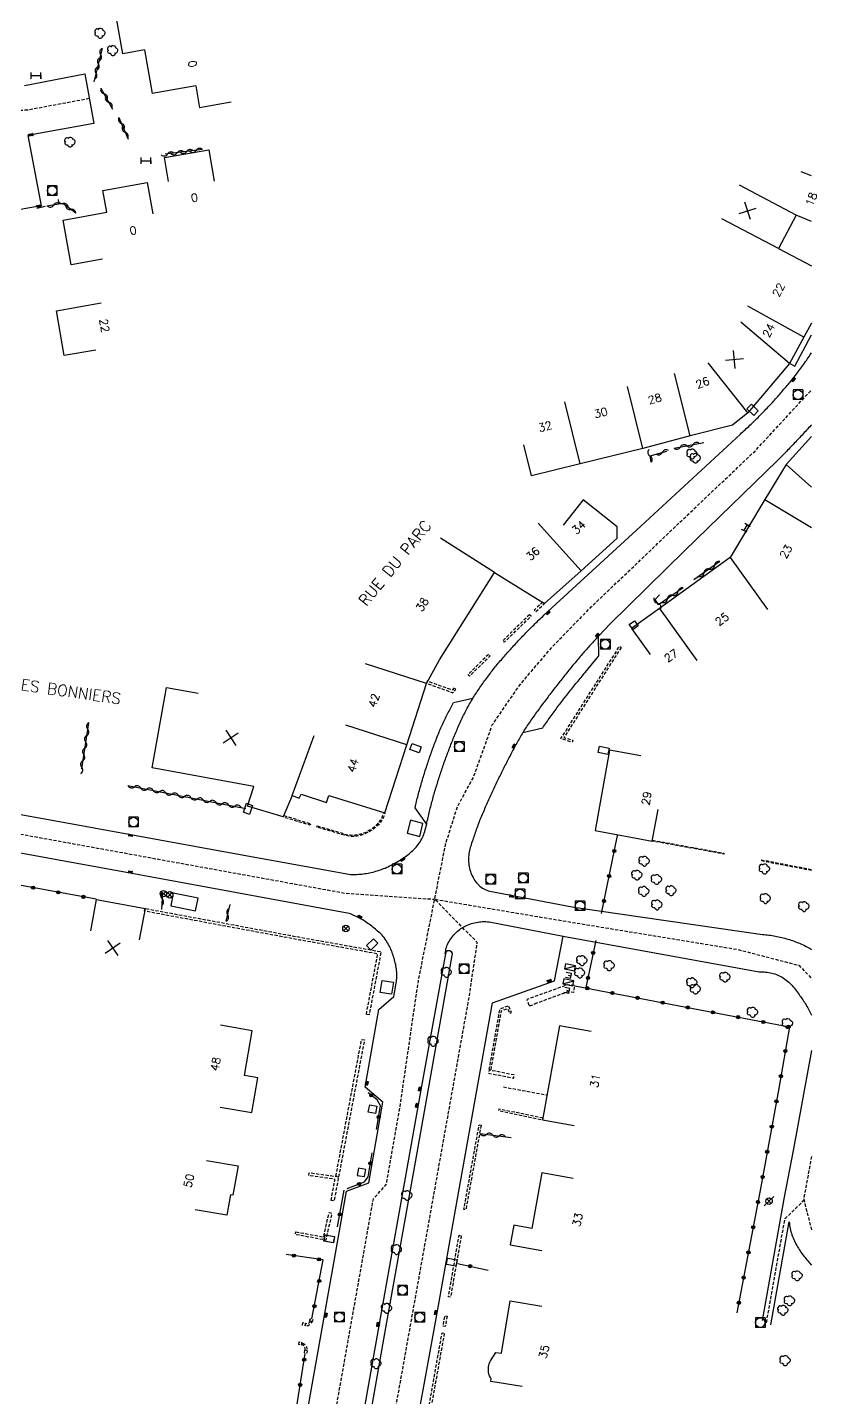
# Model space of a CAD drawing. Header units: millimetres. Extents: x 111000 to 112001, y 129999 to 131000.
# Drawn here: x 111877.5 to 112000.8, y 130193.6 to 130407.7 of the extents above; entities that cross this region are included whole.
import ezdxf
from ezdxf.enums import TextEntityAlignment as Align

# ---------------------------------------------------------------- set-up
doc = ezdxf.new("R2010")
doc.units = ezdxf.units.MM
doc.linetypes.add('DASHED', pattern=[0.75, 0.5, -0.25])
doc.layers.get('0').update_dxf_attribs({"linetype": 'CONTINUOUS'})
for name, color, linetype in [('W0001', 6, 'DASHED'), ('W0008', 7, 'CONTINUOUS'), ('W0017', 7, 'CONTINUOUS'), ('W0100', 7, 'CONTINUOUS'), ('W0105', 7, 'CONTINUOUS'), ('W0112', 1, 'DASHED'), ('W0300', 7, 'CONTINUOUS'), ('W0310', 3, 'CONTINUOUS'), ('W0322', 7, 'CONTINUOUS'), ('W0400', 7, 'CONTINUOUS'), ('W0420', 7, 'CONTINUOUS'), ('W0430', 7, 'CONTINUOUS'), ('W0454', 7, 'CONTINUOUS'), ('W0469', 7, 'CONTINUOUS'), ('W0989', 7, 'CONTINUOUS'), ('W0991', 7, 'CONTINUOUS'), ('W1102', 7, 'CONTINUOUS'), ('W1471', 7, 'CONTINUOUS'), ('W1474', 7, 'CONTINUOUS')]:
    doc.layers.add(name, color=color, linetype=linetype)
doc.styles.get("Standard").update_dxf_attribs({"font": 'romans.shx', "width": 0.85})

# ---------------------------------------------------------------- blocks, each defined once
blk = doc.blocks.new('T300')
for p, q in [((-0.8, 0.51), (-0.86, 0.34)), ((-0.86, 0.34), (-0.86, 0.17)), ((-0.86, 0.17), (-0.74, 0.06)), ((-0.69, 0.63), (-0.8, 0.51)), ((-0.8, -0.06), (-0.74, 0.06)), ((-0.74, 0.06), (-0.69, 0.11)), ((-0.57, 0.69), (-0.69, 0.63)), ((-0.46, 0.69), (-0.57, 0.69)), ((-0.29, 0.63), (-0.46, 0.69)), ((-0.29, 0.63), (-0.17, 0.74)), ((-0.23, 0.57), (-0.29, 0.63)), ((-0.17, 0.74), (-0.06, 0.8)), ((-0.06, 0.8), (0.06, 0.8)), ((0.06, 0.8), (0.23, 0.74)), ((0.23, 0.74), (0.34, 0.63)), ((0.34, 0.63), (0.4, 0.51)), ((0.46, 0.46), (0.34, 0.46)), ((0.4, 0.51), (0.4, 0.46)), ((0.57, 0.4), (0.46, 0.46)), ((0.57, 0.4), (0.69, 0.29)), ((0.69, 0.29), (0.74, 0.17)), ((0.74, 0.06), (0.69, -0.17)), ((0.74, 0.17), (0.74, 0.06)), ((-0.8, -0.17), (-0.8, -0.06)), ((-0.8, -0.23), (-0.8, -0.17)), ((-0.74, -0.34), (-0.8, -0.23)), ((-0.69, -0.4), (-0.74, -0.34)), ((-0.51, -0.46), (-0.69, -0.4)), ((-0.4, -0.46), (-0.51, -0.46)), ((-0.4, -0.46), (-0.34, -0.46)), ((-0.34, -0.46), (-0.34, -0.4)), ((-0.34, -0.51), (-0.34, -0.46)), ((-0.29, -0.63), (-0.34, -0.51)), ((-0.17, -0.74), (-0.29, -0.63)), ((-0.06, -0.8), (-0.17, -0.74)), ((0.06, -0.8), (-0.06, -0.8)), ((0.17, -0.74), (0.06, -0.8)), ((0.23, -0.69), (0.17, -0.74)), ((0.29, -0.46), (0.23, -0.46)), ((0.29, -0.63), (0.23, -0.69)), ((0.46, -0.4), (0.29, -0.46)), ((0.34, -0.51), (0.29, -0.63)), ((0.34, -0.51), (0.34, -0.46)), ((0.57, -0.34), (0.46, -0.4)), ((0.63, -0.29), (0.57, -0.34)), ((0.69, -0.17), (0.63, -0.29))]:
    blk.add_line(p, q)
blk = doc.blocks.new('T400')
for p, q in [((-0.15, 0.3), (0.15, 0.3)), ((-0.15, -0.25), (-0.15, 0.3)), ((-0.15, 0.15), (0.15, 0.15)), ((-0.15, 0), (0.15, 0)), ((0.15, 0.3), (0.15, -0.25)), ((-0.15, -0.15), (0.15, -0.15)), ((-0.15, -0.25), (-0.15, -0.3)), ((-0.15, -0.3), (0.15, -0.3)), ((0.15, -0.3), (0.15, -0.25))]:
    blk.add_line(p, q)
blk = doc.blocks.new('T1471')
at = {"color": 0, "linetype": 'Continuous', "flags": 128}
blk.add_lwpolyline([(-0.75, -0.5), (-0.75, 0.5), (0.75, 0.5), (0.75, -0.5), (-0.75, -0.5)], dxfattribs=at)
blk = doc.blocks.new('T420')
for p, q in [((0.75, 0.75), (-0.75, 0.75)), ((-0.75, 0.75), (-0.75, -0.75)), ((0.75, 0.75), (0.75, -0.75)), ((0.75, -0.75), (-0.75, -0.75))]:
    blk.add_line(p, q)
blk.add_ellipse((0, 0), major_axis=(-0.53, 0.53), ratio=1, start_param=3.926991, end_param=10.210176)
blk = doc.blocks.new('T430')
at = {"flags": 128}
for points in [[(0.8, 0.8), (-0.8, 0.8)], [(-0.8, 0.8), (-0.8, 0)], [(0.8, 0.8), (-0.8, 0)], [(-0.8, 0), (0.8, 0)], [(-0.4, 2.1), (0.4, 2.1)], [(-0.4, 2.1), (-0.4, 1.3)], [(-0.4, 1.7), (0, 1.7)], [(-0.4, 1.3), (0.4, 1.3)], [(0.8, 0), (0.8, 0.8)]]:
    blk.add_lwpolyline(points, dxfattribs=at)
blk = doc.blocks.new('t112o')
at = {"color": 0, "linetype": 'Continuous'}
for p, q in [((-0.5, 0.5), (0.5, 0.5)), ((-0.5, -0.5), (-0.5, 0.5)), ((0.5, 0.5), (0.5, -0.5)), ((0.5, -0.5), (-0.5, -0.5))]:
    blk.add_line(p, q, dxfattribs=at)
blk = doc.blocks.new('T454')
for p, q in [((-0.25, 0.25), (0.25, -0.25)), ((-0.25, -0.25), (0.25, 0.25)), ((0.75, 0.75), (0.375, 0.375)), ((-0.375, -0.375), (-0.75, -0.75))]:
    blk.add_line(p, q)
blk.add_ellipse((0, 0), major_axis=(0.354, 0.354), ratio=1, start_param=5.497787143782138, end_param=11.78097245096172)
blk = doc.blocks.new('t105o')
for p, q in [((-0.5, 0), (0.5, 0)), ((0.5, 0), (0.2, 0.1)), ((0.5, 0), (0.2, -0.1))]:
    blk.add_line(p, q)
blk = doc.blocks.new('t322o')
at = {"color": 0, "linetype": 'Continuous'}
for radius in [0.25, 0.15]:
    blk.add_circle((0, 0), radius, dxfattribs=at)
blk = doc.blocks.new('t310o')
at = {"color": 0, "linetype": 'Continuous'}
for centre, start, end in [((-0.5, 0.38), 216.8699, 323.1304), ((0.5, -0.37), 36.8699, 143.1303)]:
    blk.add_arc(centre, 0.625, start, end, dxfattribs=at)
blk = doc.blocks.new('t991o')
at = {"color": 0, "linetype": 'Continuous'}
for p, q in [((-1, 1), (1, -1)), ((-1, -1), (1, 1))]:
    blk.add_line(p, q, dxfattribs=at)
blk = doc.blocks.new('T1474')
at = {"color": 0, "linetype": 'Continuous', "flags": 128}
for points in [[(-0.75, -0.5), (-0.75, 0.5)], [(-0.75, 0), (0.75, 0)], [(0.75, 0), (0.75, -0.5), (0.75, 0.5)]]:
    blk.add_lwpolyline(points, dxfattribs=at)
blk = doc.blocks.new('T469')
at = {"color": 0, "linetype": 'Continuous', "flags": 128}
for points in [[(-0.35, 0.35), (0.35, -0.35)], [(-0.35, -0.35), (0.35, 0.35)]]:
    blk.add_lwpolyline(points, dxfattribs=at)
at = {"color": 0, "linetype": 'Continuous'}
blk.add_circle((0, 0), 0.5, dxfattribs=at)

msp = doc.modelspace()

# ---------------------------------------------------------------- linework, layer by layer
at = {"layer": 'W0001'}
msp.add_lwpolyline([(111887.16, 130396.53), (111877.54, 130394.73), (111853.23, 130393.55), (111840.46, 130392.68), (111831.67, 130393.99), (111822.64, 130397.25), (111814.94, 130401.46), (111806.78, 130407.26), (111798.48, 130413.33), (111788.25, 130418.67), (111777.4, 130422.13), (111770.81, 130423.58), (111756.98, 130424.44), (111730.84, 130428.14), (111722.08, 130429.66), (111712.87, 130432.48), (111704.98, 130436.14), (111688.96, 130446.5), (111683.02, 130449.25), (111660.52, 130447.44)], dxfattribs=at)
at = {"layer": 'W0001', "flags": 128}
for points in [[(111896.47, 130000), (111893.12, 130006.96), (111899.68, 130045.62), (111909.01, 130097.73), (111911.5, 130102.64), (111913.52, 130114.11), (111913.43, 130122.73), (111923.04, 130176.81), (111928.94, 130209.99), (111929.27, 130211.84), (111931.54, 130224.61), (111933.56, 130226.87), (111935.71, 130239.01), (111938.57, 130258.66), (111942.87, 130280.19), (111944.68, 130285.9), (111947.2, 130290.53), (111950.13, 130298.67), (111954.36, 130304.84), (111959.48, 130310.87), (111965.58, 130317.11), (111973.41, 130324.57), (111981.59, 130332.39), (111991.18, 130341.47), (112000, 130351.02)], [(111856.46, 130285.25), (111927.29, 130272.37), (111941.12, 130271.44)], [(111909.29, 130041.36), (111913.43, 130064.95), (111913.68, 130072.13), (111922.63, 130122.65), (111938.68, 130212.31), (111946.5, 130256.08), (111947.78, 130264.68), (111941.12, 130271.44), (111962.21, 130267.9), (111988.42, 130263.61), (111998.03, 130261.12), (112000, 130259.08)], [(112000, 130231.26), (111998.78, 130224.61), (112000, 130219.76)], [(111992.97, 130205.28), (111995.87, 130221.55), (111998.83, 130224.41)]]:
    msp.add_lwpolyline(points, dxfattribs=at)
at = {"layer": 'W0008'}
msp.add_lwpolyline([(111877.03, 130398.59), (111886.44, 130400.4), (111887.88, 130392.66), (111878.05, 130390.88), (111877.53, 130390.79), (111879.65, 130379.8), (111879.3, 130379.72), (111872.85, 130378.6)], dxfattribs=at)
at = {"layer": 'W0008', "flags": 128}
for points in [[(111859.07, 130287.79), (111883.06, 130283.47), (111908.45, 130278.84), (111927.71, 130275.34), (111927.97, 130275.33), (111928.22, 130275.32), (111928.47, 130275.32), (111928.72, 130275.32), (111928.97, 130275.32), (111929.22, 130275.34), (111929.47, 130275.35), (111929.72, 130275.38), (111929.97, 130275.4), (111930.22, 130275.44), (111930.46, 130275.47), (111930.71, 130275.52), (111930.96, 130275.56), (111931.2, 130275.62), (111931.45, 130275.68), (111931.69, 130275.74), (111931.94, 130275.81), (111932.19, 130275.88), (111932.43, 130275.96), (111932.67, 130276.05), (111932.91, 130276.13), (111933.15, 130276.23), (111933.39, 130276.32), (111933.62, 130276.43), (111933.85, 130276.53), (111934.08, 130276.64), (111934.31, 130276.76), (111934.53, 130276.88), (111934.76, 130277), (111934.98, 130277.12), (111935.2, 130277.25), (111935.42, 130277.39), (111935.64, 130277.52), (111935.86, 130277.66), (111936.07, 130277.8), (111936.29, 130277.94), (111936.5, 130278.09), (111936.7, 130278.24), (111936.91, 130278.39), (111937.11, 130278.55), (111937.31, 130278.71), (111937.5, 130278.88), (111937.69, 130279.05), (111937.87, 130279.23), (111938.05, 130279.41), (111938.22, 130279.6), (111938.39, 130279.8), (111938.55, 130280), (111938.71, 130280.21), (111938.85, 130280.42), (111938.98, 130280.64), (111939.1, 130280.86), (111939.22, 130281.08), (111939.32, 130281.31), (111939.41, 130281.55), (111939.5, 130281.79), (111939.57, 130282.03), (111939.64, 130282.28), (111939.87, 130283.21), (111939.92, 130283.46), (111939.97, 130283.7), (111940.03, 130283.95), (111940.08, 130284.2), (111940.14, 130284.44), (111940.2, 130284.69), (111940.26, 130284.94), (111940.32, 130285.18), (111940.38, 130285.43), (111940.44, 130285.67), (111940.5, 130285.92), (111940.57, 130286.16), (111940.63, 130286.41), (111940.69, 130286.65), (111940.76, 130286.89), (111940.83, 130287.14), (111940.89, 130287.38), (111940.96, 130287.63), (111941.03, 130287.87), (111941.1, 130288.11), (111941.17, 130288.35), (111941.25, 130288.6), (111941.32, 130288.84), (111941.39, 130289.08), (111941.46, 130289.31), (111941.54, 130289.55), (111941.61, 130289.79), (111941.69, 130290.02), (111941.76, 130290.26), (111941.84, 130290.49), (111941.92, 130290.73), (111941.99, 130290.96), (111942.07, 130291.2), (111942.15, 130291.43), (111942.23, 130291.67), (111942.31, 130291.9), (111942.39, 130292.14), (111942.47, 130292.37), (111942.55, 130292.61), (111942.63, 130292.84), (111942.71, 130293.07), (111942.8, 130293.31), (111942.88, 130293.54), (111942.97, 130293.77), (111943.05, 130294), (111943.14, 130294.24), (111943.22, 130294.47), (111943.31, 130294.7), (111943.4, 130294.93), (111943.49, 130295.16), (111943.58, 130295.39), (111943.67, 130295.63), (111943.76, 130295.86), (111943.85, 130296.09), (111943.94, 130296.32), (111944.03, 130296.55), (111944.12, 130296.78), (111944.22, 130297.01), (111944.31, 130297.24), (111944.41, 130297.47), (111944.51, 130297.7), (111944.61, 130297.93), (111944.71, 130298.16), (111944.81, 130298.39), (111944.91, 130298.62), (111945.01, 130298.84), (111945.11, 130299.07), (111945.22, 130299.3), (111945.32, 130299.52), (111945.43, 130299.75), (111945.54, 130299.97), (111945.65, 130300.2), (111945.76, 130300.42), (111945.87, 130300.65), (111945.98, 130300.87), (111946.09, 130301.09), (111946.21, 130301.32), (111946.33, 130301.54), (111946.45, 130301.76), (111946.57, 130301.98), (111946.7, 130302.19), (111946.83, 130302.41), (111946.96, 130302.62), (111947.09, 130302.84), (111947.23, 130303.05), (111947.36, 130303.26), (111947.5, 130303.47), (111947.64, 130303.68), (111947.78, 130303.89), (111947.92, 130304.1), (111948.06, 130304.31), (111948.2, 130304.51), (111948.34, 130304.72), (111948.48, 130304.93), (111948.63, 130305.13), (111948.77, 130305.34), (111948.92, 130305.54), (111949.07, 130305.74), (111949.22, 130305.95), (111949.37, 130306.15), (111949.52, 130306.35), (111949.67, 130306.55), (111949.82, 130306.75), (111949.97, 130306.95), (111950.13, 130307.15), (111950.28, 130307.34), (111950.44, 130307.54), (111950.59, 130307.73), (111950.75, 130307.93), (111950.91, 130308.12), (111951.06, 130308.31), (111951.22, 130308.5), (111951.38, 130308.68), (111951.54, 130308.87), (111951.7, 130309.06), (111951.86, 130309.25), (111952.02, 130309.43), (111952.19, 130309.62), (111952.35, 130309.8), (111952.51, 130309.99), (111952.68, 130310.17), (111952.84, 130310.35), (111953.01, 130310.53), (111953.18, 130310.72), (111953.34, 130310.9), (111953.51, 130311.08), (111953.68, 130311.26), (111953.85, 130311.44), (111954.01, 130311.62), (111954.18, 130311.8), (111954.35, 130311.98), (111954.52, 130312.16), (111954.69, 130312.34), (111954.86, 130312.52), (111955.03, 130312.7), (111955.2, 130312.88), (111955.37, 130313.05), (111955.54, 130313.23), (111955.72, 130313.41), (111955.89, 130313.58), (111956.06, 130313.76), (111956.24, 130313.93), (111956.41, 130314.11), (111956.59, 130314.28), (111956.76, 130314.45), (111956.94, 130314.63), (111957.12, 130314.8), (111957.29, 130314.97), (111957.47, 130315.14), (111957.65, 130315.31), (111957.83, 130315.48), (111958.01, 130315.64), (111958.19, 130315.81), (111972.65, 130329.13), (111988.89, 130344.12), (111989.08, 130344.29), (111989.26, 130344.46), (111989.45, 130344.63), (111989.64, 130344.8), (111989.82, 130344.97), (111990.01, 130345.14), (111990.19, 130345.32), (111990.38, 130345.49), (111990.56, 130345.66), (111990.74, 130345.84), (111990.92, 130346.01), (111991.11, 130346.19), (111991.29, 130346.37), (111991.47, 130346.55), (111991.65, 130346.72), (111991.83, 130346.9), (111992, 130347.08), (111992.18, 130347.26), (111992.36, 130347.44), (111992.54, 130347.62), (111992.71, 130347.81), (111992.89, 130347.99), (111993.06, 130348.17), (111993.23, 130348.35), (111993.4, 130348.53), (111993.57, 130348.71), (111993.73, 130348.89), (111993.9, 130349.07), (111994.07, 130349.25), (111994.23, 130349.44), (111994.4, 130349.62), (111994.56, 130349.8), (111994.73, 130349.99), (111994.89, 130350.17), (111995.05, 130350.36), (111995.22, 130350.55), (111995.38, 130350.73), (111995.54, 130350.92), (111995.7, 130351.11), (111995.86, 130351.3), (111996.02, 130351.49), (111996.18, 130351.68), (111996.34, 130351.87), (111996.49, 130352.06), (111996.65, 130352.25), (111996.81, 130352.44), (111996.97, 130352.64), (111997.12, 130352.83), (111997.28, 130353.03), (111997.43, 130353.22), (111997.59, 130353.42), (111997.74, 130353.61), (111997.89, 130353.81), (111998.04, 130354.01), (111998.19, 130354.21), (111998.34, 130354.41), (111998.49, 130354.61), (111998.64, 130354.81), (111998.78, 130355.02), (111998.93, 130355.22), (111999.07, 130355.43), (111999.21, 130355.63), (111999.35, 130355.84), (111999.48, 130356.04), (111999.62, 130356.25), (111999.76, 130356.45), (111999.89, 130356.66), (112000, 130356.83)], [(112000, 130345.55), (111999.9, 130345.45), (111999.73, 130345.26), (111999.56, 130345.08), (111999.39, 130344.89), (111999.22, 130344.71), (111999.05, 130344.52), (111998.88, 130344.34), (111998.7, 130344.15), (111998.53, 130343.97), (111998.36, 130343.78), (111998.19, 130343.6), (111998.01, 130343.42), (111997.84, 130343.23), (111997.67, 130343.05), (111997.49, 130342.87), (111997.32, 130342.68), (111997.14, 130342.5), (111996.97, 130342.32), (111996.79, 130342.14), (111996.62, 130341.96), (111996.44, 130341.77), (111996.27, 130341.59), (111996.09, 130341.41), (111995.92, 130341.23), (111995.74, 130341.05), (111995.57, 130340.87), (111995.39, 130340.69), (111995.21, 130340.51), (111995.04, 130340.33), (111994.86, 130340.15), (111994.68, 130339.97), (111980.23, 130325.91), (111968.51, 130314.41), (111966.84, 130312.66), (111966.67, 130312.48), (111966.5, 130312.3), (111966.33, 130312.12), (111966.16, 130311.94), (111965.99, 130311.75), (111965.83, 130311.57), (111965.66, 130311.39), (111965.49, 130311.21), (111965.33, 130311.02), (111965.16, 130310.84), (111965, 130310.65), (111964.83, 130310.47), (111964.67, 130310.28), (111964.5, 130310.1), (111964.34, 130309.91), (111964.18, 130309.72), (111964.02, 130309.53), (111963.86, 130309.35), (111963.7, 130309.16), (111963.54, 130308.97), (111963.37, 130308.78), (111963.21, 130308.58), (111963.05, 130308.39), (111962.89, 130308.19), (111962.73, 130308), (111962.57, 130307.81), (111962.41, 130307.61), (111962.25, 130307.41), (111962.09, 130307.22), (111961.93, 130307.02), (111961.77, 130306.83), (111961.61, 130306.63), (111961.46, 130306.43), (111961.3, 130306.23), (111961.14, 130306.04), (111960.99, 130305.84), (111960.83, 130305.64), (111960.67, 130305.44), (111960.52, 130305.24), (111960.36, 130305.05), (111960.21, 130304.85), (111960.05, 130304.65), (111959.9, 130304.45), (111959.74, 130304.25), (111959.59, 130304.05), (111959.44, 130303.85), (111959.28, 130303.65), (111959.13, 130303.45), (111958.98, 130303.25), (111958.83, 130303.05), (111958.68, 130302.85), (111958.53, 130302.65), (111958.37, 130302.45), (111958.22, 130302.25), (111958.08, 130302.06), (111957.93, 130301.85), (111957.78, 130301.65), (111957.63, 130301.45), (111957.48, 130301.25), (111957.33, 130301.05), (111957.19, 130300.85), (111957.04, 130300.65), (111956.89, 130300.44), (111956.75, 130300.24), (111956.61, 130300.04), (111956.46, 130299.83), (111956.32, 130299.63), (111956.17, 130299.43), (111956.03, 130299.22), (111955.89, 130299.01), (111955.74, 130298.79), (111955.6, 130298.58), (111955.46, 130298.37), (111955.32, 130298.16), (111955.18, 130297.94), (111955.05, 130297.72), (111954.91, 130297.51), (111954.79, 130297.3), (111954.66, 130297.09), (111954.54, 130296.88), (111954.42, 130296.67), (111954.3, 130296.46), (111954.18, 130296.24), (111954.06, 130296.03), (111953.94, 130295.82), (111953.82, 130295.6), (111953.7, 130295.39), (111953.59, 130295.18), (111953.47, 130294.96), (111953.36, 130294.75), (111953.24, 130294.53), (111953.13, 130294.31), (111953.01, 130294.09), (111952.9, 130293.87), (111952.78, 130293.65), (111952.67, 130293.43), (111952.56, 130293.21), (111952.44, 130292.99), (111952.33, 130292.77), (111952.22, 130292.55), (111952.1, 130292.33), (111951.99, 130292.11), (111951.88, 130291.89), (111951.77, 130291.66), (111951.66, 130291.44), (111951.55, 130291.22), (111951.44, 130291), (111951.33, 130290.77), (111951.22, 130290.55), (111951.11, 130290.33), (111951, 130290.1), (111950.89, 130289.88), (111950.79, 130289.66), (111950.68, 130289.43), (111950.57, 130289.21), (111950.47, 130288.98), (111950.36, 130288.76), (111950.26, 130288.53), (111950.15, 130288.31), (111950.05, 130288.08), (111949.95, 130287.86), (111949.85, 130287.63), (111949.74, 130287.4), (111949.64, 130287.17), (111949.54, 130286.95), (111949.44, 130286.72), (111949.33, 130286.49), (111949.23, 130286.26), (111949.13, 130286.04), (111949.03, 130285.81), (111948.93, 130285.58), (111948.83, 130285.35), (111948.73, 130285.12), (111948.63, 130284.89), (111948.53, 130284.66), (111948.44, 130284.43), (111948.34, 130284.2), (111948.25, 130283.97), (111948.15, 130283.74), (111948.06, 130283.51), (111947.97, 130283.27), (111947.88, 130283.04), (111947.79, 130282.81), (111947.71, 130282.57), (111947.62, 130282.34), (111947.54, 130282.1), (111947.46, 130281.86), (111947.39, 130281.63), (111947.31, 130281.39), (111947.23, 130281.16), (111947.15, 130280.92), (111947.06, 130280.69), (111946.98, 130280.46), (111946.9, 130280.22), (111946.82, 130279.99), (111946.75, 130279.75), (111946.68, 130279.51), (111946.62, 130279.28), (111946.56, 130279.04), (111946.51, 130278.79), (111946.47, 130278.55), (111946.44, 130278.3), (111946.41, 130278.06), (111946.41, 130277.8), (111946.41, 130277.55), (111946.43, 130277.29), (111946.45, 130277.03), (111946.48, 130276.78), (111946.53, 130276.52), (111946.58, 130276.28), (111946.64, 130276.03), (111946.71, 130275.79), (111946.79, 130275.55), (111946.89, 130275.31), (111946.99, 130275.08), (111947.11, 130274.86), (111947.23, 130274.63), (111947.37, 130274.41), (111947.52, 130274.2), (111947.68, 130274), (111947.84, 130273.81), (111948.02, 130273.64), (111948.2, 130273.48), (111948.4, 130273.33), (111948.6, 130273.19), (111948.81, 130273.07), (111949.03, 130272.96), (111949.26, 130272.86), (111949.5, 130272.78), (111962.87, 130270.18), (111992.34, 130265.94), (111992.59, 130265.92), (111992.85, 130265.9), (111993.1, 130265.87), (111993.36, 130265.84), (111993.61, 130265.81), (111993.86, 130265.77), (111994.11, 130265.73), (111994.36, 130265.68), (111994.61, 130265.64), (111994.85, 130265.59), (111995.1, 130265.53), (111995.35, 130265.47), (111995.59, 130265.41), (111995.84, 130265.35), (111996.08, 130265.28), (111996.32, 130265.21), (111996.56, 130265.13), (111996.8, 130265.05), (111997.04, 130264.97), (111997.28, 130264.89), (111997.52, 130264.8), (111997.75, 130264.7), (111997.99, 130264.61), (111998.22, 130264.51), (111998.46, 130264.41), (111998.69, 130264.3), (111998.92, 130264.19), (111999.15, 130264.08), (111999.37, 130263.96), (111999.59, 130263.84), (111999.8, 130263.72), (112000, 130263.6)], [(111954.92, 130297.5), (111958, 130298.22), (111958.14, 130298.43), (111958.29, 130298.64), (111958.43, 130298.84), (111958.58, 130299.05), (111958.73, 130299.26), (111958.88, 130299.47), (111959.03, 130299.68), (111959.18, 130299.89), (111959.33, 130300.09), (111959.48, 130300.3), (111959.63, 130300.51), (111959.78, 130300.71), (111959.93, 130300.92), (111960.08, 130301.12), (111960.23, 130301.33), (111960.39, 130301.53), (111960.54, 130301.74), (111960.7, 130301.94), (111960.85, 130302.14), (111961.01, 130302.35), (111961.16, 130302.55), (111961.31, 130302.75), (111961.47, 130302.95), (111961.62, 130303.15), (111961.78, 130303.35), (111961.94, 130303.55), (111962.09, 130303.75), (111962.25, 130303.95), (111962.41, 130304.15), (111962.56, 130304.34), (111962.72, 130304.54), (111962.88, 130304.74), (111963.04, 130304.94), (111963.2, 130305.13), (111963.36, 130305.33), (111963.52, 130305.53), (111963.68, 130305.72), (111963.84, 130305.92), (111964, 130306.11), (111964.16, 130306.31), (111964.33, 130306.5), (111964.49, 130306.7), (111964.65, 130306.89), (111966.78, 130309.46), (111966.71, 130312.53)], [(111939.86, 130283.2), (111938.05, 130285.73), (111938.11, 130285.97), (111938.16, 130286.22), (111938.22, 130286.46), (111938.29, 130286.71), (111938.35, 130286.96), (111938.41, 130287.2), (111938.47, 130287.45), (111938.54, 130287.69), (111938.6, 130287.94), (111938.67, 130288.18), (111938.73, 130288.42), (111938.8, 130288.67), (111938.87, 130288.91), (111938.94, 130289.16), (111939, 130289.4), (111939.08, 130289.64), (111939.15, 130289.89), (111939.22, 130290.13), (111939.29, 130290.37), (111939.36, 130290.61), (111939.44, 130290.85), (111939.51, 130291.1), (111939.59, 130291.34), (111939.66, 130291.58), (111939.74, 130291.82), (111939.82, 130292.06), (111939.9, 130292.3), (111939.98, 130292.54), (111940.06, 130292.78), (111940.14, 130293.02), (111940.22, 130293.26), (111940.3, 130293.5), (111940.38, 130293.74), (111940.46, 130293.98), (111940.55, 130294.21), (111940.63, 130294.45), (111940.72, 130294.69), (111940.8, 130294.93), (111940.89, 130295.16), (111940.98, 130295.4), (111941.06, 130295.64), (111941.15, 130295.87), (111941.24, 130296.11), (111941.33, 130296.35), (111941.43, 130296.58), (111941.52, 130296.81), (111941.61, 130297.05), (111941.71, 130297.28), (111941.8, 130297.52), (111941.9, 130297.75), (111942, 130297.98), (111942.1, 130298.21), (111942.19, 130298.43), (111942.29, 130298.65), (111942.39, 130298.87), (111942.5, 130299.09), (111942.6, 130299.31), (111942.7, 130299.53), (111942.81, 130299.75), (111942.92, 130299.97), (111943.03, 130300.19), (111943.14, 130300.4), (111943.25, 130300.62), (111943.37, 130300.83), (111943.49, 130301.05), (111944.07, 130302.17), (111947.08, 130302.84)], [(111920.99, 130190), (111926.21, 130219.31), (111927.35, 130225.81), (111930.84, 130227.16), (111933.04, 130239.76), (111930.25, 130242.07), (111932.37, 130254.22), (111934.76, 130256.26), (111935.11, 130258.31), (111935.14, 130258.55), (111935.17, 130258.8), (111935.19, 130259.05), (111935.2, 130259.3), (111935.2, 130259.54), (111935.2, 130259.79), (111935.19, 130260.04), (111935.17, 130260.29), (111935.14, 130260.54), (111935.11, 130260.78), (111935.07, 130261.02), (111935.03, 130261.27), (111934.97, 130261.51), (111934.92, 130261.74), (111934.85, 130261.98), (111934.78, 130262.22), (111934.71, 130262.45), (111934.63, 130262.69), (111934.55, 130262.92), (111934.46, 130263.15), (111934.36, 130263.39), (111934.26, 130263.63), (111934.15, 130263.87), (111934.04, 130264.1), (111933.92, 130264.33), (111933.8, 130264.56), (111933.67, 130264.79), (111933.53, 130265.01), (111933.38, 130265.22), (111933.23, 130265.44), (111933.08, 130265.63), (111932.92, 130265.81), (111932.75, 130265.98), (111932.58, 130266.15), (111932.4, 130266.31), (111932.21, 130266.47), (111932.03, 130266.62), (111931.85, 130266.78), (111931.66, 130266.93), (111931.47, 130267.08), (111931.28, 130267.23), (111931.08, 130267.38), (111930.89, 130267.53), (111930.69, 130267.67), (111930.49, 130267.8), (111930.28, 130267.94), (111930.08, 130268.07), (111929.87, 130268.2), (111929.66, 130268.32), (111929.46, 130268.43), (111929.25, 130268.55), (111929.04, 130268.66), (111928.83, 130268.76), (111928.61, 130268.87), (111928.4, 130268.97), (111928.18, 130269.06), (111927.96, 130269.15), (111927.74, 130269.24), (111892.98, 130275.62), (111855.48, 130282.45)], [(111942.76, 130262.93), (111942.79, 130263.19), (111942.84, 130263.44), (111942.89, 130263.68), (111942.96, 130263.92), (111943.04, 130264.16), (111943.14, 130264.39), (111943.24, 130264.62), (111943.36, 130264.84), (111943.49, 130265.06), (111943.63, 130265.27), (111943.79, 130265.48), (111943.94, 130265.68), (111944.11, 130265.87), (111944.28, 130266.05), (111944.46, 130266.23), (111944.64, 130266.4), (111944.83, 130266.56), (111945.03, 130266.71), (111945.23, 130266.85), (111945.44, 130266.99), (111945.66, 130267.12), (111945.89, 130267.24), (111946.12, 130267.35), (111946.36, 130267.45), (111946.6, 130267.55), (111946.85, 130267.63), (111947.09, 130267.71), (111947.34, 130267.77), (111947.59, 130267.82), (111947.84, 130267.87), (111948.1, 130267.9), (111948.35, 130267.93), (111948.61, 130267.94), (111948.86, 130267.94), (111949.12, 130267.94), (111949.38, 130267.92), (111949.64, 130267.89), (111961.21, 130265.67), (111991.83, 130260.08), (111992.09, 130260.09), (111992.34, 130260.09), (111992.59, 130260.09), (111992.84, 130260.07), (111993.08, 130260.05), (111993.32, 130260.01), (111993.57, 130259.97), (111993.8, 130259.91), (111994.04, 130259.85), (111994.27, 130259.77), (111994.51, 130259.69), (111994.74, 130259.59), (111994.96, 130259.49), (111995.19, 130259.37), (111995.41, 130259.25), (111995.63, 130259.11), (111995.85, 130258.97), (111996.05, 130258.82), (111996.25, 130258.66), (111996.44, 130258.49), (111996.62, 130258.32), (111996.8, 130258.15), (111996.97, 130257.96), (111997.14, 130257.78), (111997.3, 130257.59), (111997.46, 130257.39), (111997.61, 130257.19), (111997.76, 130256.99), (111997.91, 130256.79), (111998.06, 130256.58), (111998.2, 130256.37), (111998.35, 130256.17), (111998.49, 130255.96), (111998.63, 130255.75), (111998.77, 130255.54), (111998.91, 130255.34), (111999.04, 130255.13), (111999.17, 130254.92), (111999.29, 130254.71), (111999.41, 130254.5), (111999.53, 130254.28), (111999.65, 130254.07), (111999.76, 130253.85), (111999.87, 130253.63), (111999.97, 130253.41), (112000, 130253.35)], [(111932.09, 130155), (111941.56, 130207.1), (111944.65, 130224.36), (111950.17, 130255.27), (111959.83, 130258.71), (111961.21, 130265.68)], [(112000, 130247.8), (111997.18, 130232.47), (111995.67, 130224.63)], [(111995.68, 130224.64), (111992.28, 130205.62)], [(111993.66, 130204.93), (111996.53, 130221.03)], [(111996.54, 130221.03), (111996.56, 130220.77), (111996.59, 130220.51), (111996.63, 130220.25), (111996.68, 130220), (111996.74, 130219.75), (111996.8, 130219.5), (111996.87, 130219.25), (111996.95, 130219.01), (111997.03, 130218.77), (111997.12, 130218.53), (111997.22, 130218.29), (111997.33, 130218.05), (111997.44, 130217.82), (111997.56, 130217.59), (111997.69, 130217.36), (111997.82, 130217.15), (111997.95, 130216.93), (111998.09, 130216.72), (111998.22, 130216.51), (111998.36, 130216.3), (111998.5, 130216.1), (111998.65, 130215.9), (111998.79, 130215.7), (111998.94, 130215.5), (111999.1, 130215.31), (111999.25, 130215.12), (111999.41, 130214.93), (111999.58, 130214.75), (111999.74, 130214.57), (111999.92, 130214.39), (112000, 130214.31)]]:
    msp.add_lwpolyline(points, dxfattribs=at)
msp.add_lwpolyline([(111920.18, 130135.33), (111920.32, 130135.15), (111920.58, 130135.06), (111920.9, 130135.08), (111921.13, 130135.24), (111921.27, 130135.53), (111924.14, 130151.7), (111927.53, 130170.81), (111933.63, 130205.37), (111938.37, 130231.8), (111943.85, 130262.64), (111943.9, 130262.97), (111943.77, 130263.21), (111943.47, 130263.36), (111943.14, 130263.38), (111942.92, 130263.24), (111942.79, 130262.93), (111939.08, 130242.22), (111932.62, 130206.01), (111920.14, 130135.59)], close=True, dxfattribs=at)
at = {"layer": 'W0017', "flags": 128}
msp.add_lwpolyline([(111996.61, 130355.12), (111997.38, 130354.73), (112000, 130359.61)], dxfattribs=at)
for points in [[(111936.83, 130281.76), (111938.82, 130281.24), (111939.26, 130283.26), (111937.35, 130283.79)], [(111904.16, 130271.63), (111900.24, 130272.4), (111899.89, 130270.42), (111903.75, 130269.65)], [(111932.59, 130256.89), (111932.93, 130258.77), (111934.71, 130258.51), (111934.39, 130256.59)], [(111932.08, 130239.12), (111931.9, 130237.99), (111930.73, 130238.16), (111930.97, 130239.3)], [(111929.24, 130229.41), (111929.02, 130228.28), (111930.15, 130228.1), (111930.35, 130229.23)]]:
    msp.add_lwpolyline(points, close=True, dxfattribs=at)
at = {"layer": 'W0100'}
for p, q in [((111892.41, 130403.53), (111891.16, 130410.56)), ((111895.79, 130404.13), (111892.41, 130403.53)), ((111895.79, 130404.13), (111896.99, 130397.32)), ((111903.78, 130398.52), (111896.99, 130397.32)), ((111903.78, 130398.52), (111904.39, 130395.1)), ((111909.31, 130395.97), (111904.39, 130395.1))]:
    msp.add_line(p, q, dxfattribs=at)
for points in [[(111899.53, 130383.58), (111898.88, 130387.31), (111905.82, 130388.54), (111906.69, 130383.62)], [(111889.23, 130371.42), (111884.3, 130370.57), (111883.09, 130377.54), (111889.88, 130378.77), (111889.29, 130382.18), (111896.2, 130383.43), (111897.09, 130378.51)], [(111888.15, 130357.22), (111883.23, 130356.38), (111882.02, 130363.38), (111888.99, 130364.62)]]:
    msp.add_lwpolyline(points, dxfattribs=at)
at = {"layer": 'W0100', "flags": 128}
for points in [[(112000, 130377.34), (111997.61, 130378.34), (111994.84, 130373.09), (112000, 130370.41)], [(112000, 130361.45), (111998.8, 130359.27), (111996.58, 130355.15), (111990.05, 130347.41), (111987.67, 130345.53), (111981.04, 130343.86), (111973.65, 130341.86), (111963.84, 130339.46), (111956.27, 130337.57), (111955.07, 130342.42)], [(112000, 130343.72), (111996.06, 130339.34), (111992.72, 130333.88), (111987.29, 130324.83), (111976.23, 130316.87), (111971.87, 130313.76), (111974.77, 130309.69)], [(111918.83, 130287.64), (111919.95, 130287.23), (111920.25, 130287.86), (111924.22, 130286.56), (111924.58, 130287.66), (111933.33, 130284.93), (111936.75, 130295.57), (111939.84, 130305.17), (111941.86, 130308.87), (111950.46, 130322.48), (111958.26, 130317.64), (111963.99, 130322.77), (111969.64, 130327.86), (111969.65, 130329.62), (111964.31, 130333.83), (111961.21, 130329.9)], [(111989.45, 130329.05), (111989.99, 130329.95)], [(111918.83, 130287.64), (111917.46, 130284.32), (111911.85, 130285.99), (111912.86, 130289.04), (111896.99, 130291.95), (111899.22, 130304.5), (111904.14, 130303.62)], [(111973.36, 130293.86), (111968.43, 130294.73), (111966.2, 130282.17), (111975.13, 130280.53), (111976.03, 130285.45)], [(111887.37, 130266.51), (111888.28, 130271.42), (111895.86, 130270.01), (111894.95, 130265.1)], [(111907.62, 130238.98), (111912.55, 130238.12), (111913.49, 130243.54), (111911.38, 130243.91), (111912.6, 130250.9), (111907.67, 130251.76)], [(111965.55, 130250.78), (111960.63, 130251.67), (111957.98, 130236.99), (111962.9, 130236.1)], [(111905.48, 130230.64), (111910.41, 130229.77), (111909.6, 130225.19), (111909.21, 130225.26), (111908.65, 130222.07), (111903.72, 130222.93)], [(111962.78, 130227.81), (111957.86, 130228.7), (111956.28, 130220.01), (111953.47, 130220.51), (111952.93, 130217.44), (111957.85, 130216.56)], [(111954.81, 130195.29), (111949.88, 130196.09), (111949.94, 130196.49), (111949.82, 130196.72), (111949.71, 130196.97), (111949.61, 130197.25), (111949.55, 130197.55), (111949.51, 130197.84), (111949.52, 130198.14), (111949.54, 130198.39), (111949.58, 130198.63), (111949.65, 130198.88), (111949.73, 130199.11), (111949.83, 130199.33), (111950.7, 130200.65), (111951.58, 130200.5), (111952.92, 130208.68), (111957.86, 130207.87)]]:
    msp.add_lwpolyline(points, dxfattribs=at)
at = {"layer": 'W0112', "flags": 128}
for points in [[(111958.03, 130317.91), (111956.68, 130316.63), (111956.93, 130316.37), (111958.27, 130317.65)], [(111955.94, 130315.9), (111951.75, 130311.82), (111951.98, 130311.58), (111956.18, 130315.65)], [(111949.53, 130309.7), (111946.31, 130306.54), (111946.55, 130306.29), (111949.78, 130309.46)], [(111970.26, 130310.78), (111961.32, 130296.7), (111962.72, 130296.27), (111962.63, 130295.97), (111960.84, 130296.53), (111970.01, 130310.95)], [(111944.19, 130304.46), (111943.88, 130304.1), (111939.95, 130305.52), (111939.84, 130305.2), (111943.98, 130303.7), (111944.45, 130304.24)], [(111917.55, 130284.52), (111921.76, 130283.24), (111921.68, 130283), (111917.48, 130284.27)], [(111922.75, 130282.92), (111927.04, 130281.64), (111927.28, 130281.58), (111927.52, 130281.53), (111927.75, 130281.5), (111927.99, 130281.48), (111928.22, 130281.47), (111928.46, 130281.47), (111928.69, 130281.49), (111928.93, 130281.52), (111929.17, 130281.56), (111929.4, 130281.61), (111929.64, 130281.67), (111929.88, 130281.75), (111930.12, 130281.84), (111930.35, 130281.94), (111930.57, 130282.04), (111930.79, 130282.16), (111931.01, 130282.28), (111931.21, 130282.42), (111931.42, 130282.56), (111931.61, 130282.71), (111931.8, 130282.87), (111931.99, 130283.04), (111932.17, 130283.22), (111932.35, 130283.41), (111932.51, 130283.6), (111932.66, 130283.8), (111932.79, 130284.01), (111932.9, 130284.22), (111932.99, 130284.45), (111933.07, 130284.68), (111933.14, 130284.94), (111933.34, 130284.88), (111933.27, 130284.63), (111933.19, 130284.38), (111933.08, 130284.14), (111932.97, 130283.91), (111932.83, 130283.68), (111932.67, 130283.47), (111932.5, 130283.27), (111932.32, 130283.08), (111932.13, 130282.89), (111931.94, 130282.72), (111931.74, 130282.55), (111931.54, 130282.4), (111931.33, 130282.25), (111931.11, 130282.11), (111930.89, 130281.98), (111930.67, 130281.86), (111930.43, 130281.75), (111930.19, 130281.65), (111929.95, 130281.56), (111929.7, 130281.47), (111929.45, 130281.41), (111929.2, 130281.35), (111928.96, 130281.31), (111928.71, 130281.28), (111928.47, 130281.27), (111928.22, 130281.26), (111927.98, 130281.27), (111927.73, 130281.3), (111927.48, 130281.33), (111927.24, 130281.38), (111926.99, 130281.44), (111922.7, 130282.72)], [(111975.15, 130280.67), (111986.31, 130278.65), (111986.29, 130278.51), (111975.13, 130280.53)], [(111930.45, 130253.46), (111932.23, 130262.9), (111920.05, 130265.07), (111895.78, 130269.58), (111895.86, 130270.01), (111920.12, 130265.5), (111932.74, 130263.25), (111930.88, 130253.38)], [(111956.85, 130255.09), (111956.83, 130255.14), (111961.95, 130257.02), (111962.89, 130256.94), (111962.98, 130257.97), (111961.81, 130258.06), (111955.53, 130255.76), (111955.87, 130254.76)], [(111949.93, 130244.81), (111951.55, 130254.03), (111952.5, 130254.37), (111952.83, 130253.63), (111953.13, 130253.76), (111952.68, 130254.78), (111951.27, 130254.28), (111949.61, 130244.87)], [(111925.68, 130228.15), (111929.71, 130249.55), (111930.14, 130249.47), (111926.11, 130228.07)], [(111953.56, 130243.99), (111949.62, 130244.75), (111949.53, 130244.27), (111953.47, 130243.51)], [(111958.03, 130237.24), (111951.17, 130238.66), (111951.11, 130238.41), (111957.98, 130236.99)], [(111948.37, 130236.13), (111945.99, 130222.93), (111945.69, 130222.98), (111948.07, 130236.18)], [(111924.94, 130224.39), (111925.55, 130227.68), (111921.46, 130228.26), (111921.53, 130228.72), (111926.1, 130228.08), (111925.4, 130224.31)], [(111919.43, 130219.48), (111923.77, 130218.68), (111924.63, 130222.48), (111925.05, 130222.39), (111924.1, 130218.18), (111919.35, 130219.06)], [(111945.27, 130218.88), (111943.6, 130209.27), (111943.27, 130209.32), (111944.94, 130218.94)], [(111920.45, 130204.9), (111920.53, 130205.29), (111920.92, 130205.22), (111920.85, 130204.83)], [(111921.69, 130205.56), (111921.61, 130205.38), (111921.52, 130205.27), (111921.4, 130205.18), (111921.26, 130205.13), (111921.12, 130205.11), (111920.94, 130205.14), (111920.9, 130204.87), (111921.12, 130204.84), (111921.33, 130204.86), (111921.53, 130204.94), (111921.71, 130205.08), (111921.85, 130205.24), (111921.94, 130205.45)], [(111921.58, 130205.49), (111921.66, 130205.87), (111922.09, 130205.77), (111922, 130205.39)], [(111943.06, 130206.32), (111942.78, 130204.7), (111942.44, 130204.76), (111942.72, 130206.38)], [(111942.62, 130203.62), (111938.61, 130181.15), (111938.27, 130181.21), (111942.28, 130203.68)], [(111919.88, 130201.86), (111919.97, 130202.28), (111920.36, 130202.19), (111920.27, 130201.77)], [(111920.86, 130200.97), (111920.86, 130201.21), (111920.82, 130201.41), (111920.72, 130201.61), (111920.61, 130201.72), (111920.49, 130201.81), (111920.32, 130201.87), (111920.42, 130202.13), (111920.62, 130202.05), (111920.8, 130201.93), (111920.94, 130201.76), (111921.08, 130201.51), (111921.14, 130201.25), (111921.14, 130200.96)], [(111920.76, 130200.59), (111920.82, 130201), (111921.2, 130200.94), (111921.14, 130200.53)]]:
    msp.add_lwpolyline(points, close=True, dxfattribs=at)
for points in [[(112000, 130276.06), (111999.35, 130276.18), (111992.08, 130277.57), (111992.07, 130277.49), (111999.34, 130276.1), (112000, 130275.98)], [(111951.86, 130242.12), (111958.69, 130240.86)]]:
    msp.add_lwpolyline(points, dxfattribs=at)
at = {"layer": 'W0310'}
for p, q in [((111889.17, 130404.38), (111887.85, 130399.14)), ((111888.98, 130398.15), (111890.78, 130394.88)), ((111891.78, 130393.58), (111893.21, 130390.2)), ((111904.85, 130388.57), (111898.99, 130387.83))]:
    msp.add_line(p, q, dxfattribs=at)
msp.add_lwpolyline([(111885.04, 130378.61), (111883.04, 130380.15), (111880.53, 130379.73)], dxfattribs=at)
at = {"layer": 'W0310', "flags": 128}
for points in [[(111978.54, 130341.91), (111983.2, 130342.79)], [(111974.96, 130339.73), (111974.78, 130340.71), (111977.41, 130341.47)], [(111985.66, 130324.19), (111981.62, 130321.32)], [(111979.97, 130320.07), (111976.09, 130317.43), (111975.59, 130318.27), (111976.25, 130319.02)], [(111887.05, 130298.99), (111885.91, 130291.81)], [(111893.2, 130289.19), (111911.59, 130285.64)], [(111898.59, 130272.49), (111898.44, 130269.85)], [(111908.55, 130268.03), (111909.14, 130270.62)], [(111948.22, 130234.82), (111953.08, 130234.21)]]:
    msp.add_lwpolyline(points, dxfattribs=at)
at = {"layer": 'W0322'}
msp.add_line((111880.26, 130379.69), (111878.95, 130379.38), dxfattribs=at)
at = {"layer": 'W0322', "flags": 128}
for points in [[(111967.18, 130269.19), (111969.69, 130281.41)], [(111888.21, 130271.45), (111856.78, 130277.17), (111856.3, 130271.02)], [(111966.31, 130265.02), (111964.75, 130257.65)], [(111963, 130257.92), (111986.67, 130253.38), (111996.58, 130251.49), (111994.83, 130241.59), (111992.09, 130226.5), (111988.36, 130206.8)], [(111932.02, 130235.45), (111932.66, 130239.14), (111932.13, 130240.1), (111930.73, 130241.2)], [(111927.45, 130226.24), (111930.16, 130227.29), (111930.72, 130228.07), (111931.33, 130231.83)], [(111925.95, 130220.24), (111926.98, 130226.01)], [(111921.95, 130205.9), (111923.71, 130215.08), (111917.94, 130215.93)], [(111944.7, 130214.52), (111949.49, 130213.51)], [(111919.14, 130189.63), (111920.9, 130200.49)]]:
    msp.add_lwpolyline(points, dxfattribs=at)
at = {"layer": 'W1102', "flags": 128}
for points in [[(112000, 130384.46), (111998.41, 130385.07)], [(111997.61, 130378.34), (111988.76, 130383.01)], [(111994.84, 130373.09), (111985.99, 130377.76)], [(111998.8, 130359.27), (111990.04, 130364.08)], [(111996.58, 130355.15), (111988.94, 130361.6)], [(111990.05, 130347.41), (111983.85, 130355.25)], [(111981.04, 130343.86), (111978.61, 130353.56)], [(111973.65, 130341.86), (111971.27, 130351.57)], [(111963.84, 130339.46), (111961.46, 130349.17)], [(111996.06, 130339.34), (112000, 130335.8)], [(111992.72, 130333.88), (112000, 130329.52)], [(111963.99, 130322.77), (111957.3, 130330.2)], [(111950.46, 130322.48), (111942.01, 130327.83)], [(111987.29, 130324.83), (111993.13, 130316.72)], [(111976.23, 130316.87), (111982.08, 130308.76)], [(111939.84, 130305.17), (111930.32, 130308.24)], [(111918.83, 130287.64), (111922.28, 130297.03)], [(111936.75, 130295.57), (111927.23, 130298.62)]]:
    msp.add_lwpolyline(points, dxfattribs=at)

# ---------------------------------------------------------------- block references
at = {"layer": 'W0105'}
for p, rotation in [((111989.45, 130329.05), 333.108592971642), ((111989.99, 130329.95), 328.5715979798162)]:
    msp.add_blockref('t105o', p, dxfattribs=dict(at, rotation=rotation))
at = {"layer": 'W0112', "rotation": 307.517319471538}
msp.add_blockref('t112o', (111972.23, 130314.26), dxfattribs=at)
at = {"layer": 'W0300'}
for p in [(111888.86, 130406.72), (111890.84, 130404.01), (111884.16, 130389.72), (111981.36, 130341.01), (111981.88, 130340.35), (111973.9, 130277.38), (111972.76, 130275.21), (111975.82, 130274.53), (111992.68, 130276.17), (111973.83, 130272.66), (111978.08, 130272.77), (111975.88, 130270.56), (111992.82, 130271.55), (111998.85, 130270.3), (111964.16, 130261.84), (111942.97, 130260.03), (111963.81, 130259.92), (111968.42, 130261.07), (111981.35, 130258.39), (111986.51, 130259.26), (111981.89, 130257.39), (111990.82, 130253.77), (111996.27, 130252.03), (111940.9, 130249.24), (111936.82, 130225.15), (111935.17, 130216.71), (111997.78, 130212.61), (111996.6, 130208.7), (111933.64, 130207.52), (111995.57, 130207.21), (111931.99, 130198.87), (111995.91, 130199.36)]:
    msp.add_blockref('T300', p, dxfattribs=at)
at = {"layer": 'W0310'}
for p, rotation in [((111888.92, 130403.4), 255.8584091415671), ((111888.56, 130401.95), 255.8584091415671), ((111888.19, 130400.5), 255.8584091415671), ((111889.46, 130397.28), 298.9204711065096), ((111890.19, 130395.96), 298.9204711065096), ((111892.17, 130392.66), 292.9731164981477), ((111892.75, 130391.28), 292.9731164981477), ((111903.85, 130388.44), 187.1948758174646), ((111899.39, 130387.88), 187.1948758174646), ((111900.88, 130388.07), 187.1948758174646), ((111902.37, 130388.26), 187.1948758174646), ((111881.59, 130379.91), 189.5363621159026), ((111883.06, 130380.14), 142.2069175503354), ((111884.25, 130379.22), 142.2069175503354), ((111974.78, 130340.71), 100.4839332934821), ((111976.7, 130341.27), 16.11206797186109), ((111979.52, 130342.09), 10.7775803354048), ((111981.49, 130342.47), 10.7775803354048), ((111983.22, 130322.46), 215.3483524601479), ((111984.85, 130323.61), 215.3483524601479), ((111975.93, 130317.7), 120.7436150811002), ((111977.49, 130318.38), 214.2173175438315), ((111979.14, 130319.5), 214.2173175438315), ((111886.9, 130298), 260.981630678171), ((111886.58, 130296.02), 260.981630678171), ((111886.27, 130294.05), 260.981630678171), ((111885.96, 130292.07), 260.981630678171), ((111894.19, 130289), 349.0690882951993), ((111896.15, 130288.63), 349.0690882951993), ((111898.11, 130288.25), 349.0690882951993), ((111900.08, 130287.87), 349.0690882951993), ((111902.04, 130287.49), 349.0690882951993), ((111904, 130287.11), 349.0690882951993), ((111905.97, 130286.73), 349.0690882951993), ((111907.93, 130286.35), 349.0690882951993), ((111909.9, 130285.97), 349.0690882951993), ((111898.53, 130271.49), 266.9589125411696), ((111908.78, 130269.01), 77.13960962241227), ((111949.21, 130234.7), 352.8000042372888), ((111951.2, 130234.45), 352.8000042372888)]:
    msp.add_blockref('t310o', p, dxfattribs=dict(at, rotation=rotation))
at = {"layer": 'W0322'}
for p, rotation in [((111969.19, 130278.98), 78.38601451463356), ((111968.38, 130275.07), 78.38601451463356), ((111878.37, 130273.24), 169.6851227704136), ((111882.31, 130272.53), 169.6851227704136), ((111886.24, 130271.81), 169.6851227704136), ((111967.58, 130271.15), 78.38601451463356), ((111965.89, 130263.06), 258.0389437980779), ((111965.07, 130259.15), 258.0389437980779), ((111964.97, 130257.54), 349.154063373318), ((111968.89, 130256.79), 349.154063373318), ((111972.82, 130256.03), 349.154063373318), ((111976.75, 130255.28), 349.154063373318), ((111980.68, 130254.53), 349.154063373318), ((111984.61, 130253.78), 349.154063373318), ((111988.54, 130253.03), 349.1885505547086), ((111992.47, 130252.27), 349.1885505547086), ((111996.4, 130251.52), 349.1885505547086), ((111995.92, 130247.74), 259.991411117901), ((111995.22, 130243.8), 259.991411117901), ((111931.22, 130240.81), 142.0955125345942), ((111994.52, 130239.86), 259.6786599218419), ((111932.36, 130237.42), 80.06235226587653), ((111993.8, 130235.92), 259.6786599218419), ((111931.06, 130230.17), 80.73090955063147), ((111993.09, 130231.99), 259.6786599218419), ((111992.37, 130228.05), 259.6786599218419), ((111929.31, 130226.96), 21.11883354256178), ((111991.64, 130224.12), 259.2833474705495), ((111926.3, 130222.21), 79.87176774672642), ((111990.89, 130220.19), 259.2833474705495), ((111919.11, 130215.76), 171.6176211216603), ((111923.07, 130215.18), 171.6176211216603), ((111990.15, 130216.26), 259.2833474705495), ((111946.66, 130214.11), 348.0654296363003), ((111923.08, 130211.79), 79.14597891410486), ((111989.41, 130212.33), 259.2833474705495), ((111922.33, 130207.87), 79.14597891410486), ((111988.66, 130208.4), 259.2833474705495), ((111920.74, 130199.5), 80.83029487922263), ((111920.1, 130195.56), 80.83029487922263)]:
    msp.add_blockref('t322o', p, dxfattribs=dict(at, rotation=rotation))
at = {"layer": 'W0400'}
for p, rotation in [((111878.05, 130390.88), 100.2511596685812), ((111879.3, 130379.72), 102.1103515617327), ((111997.18, 130352.65), 321.1735897296371), ((111958.85, 130316.19), 312.6503644060629), ((111966.56, 130312.65), 136.638077773485), ((111953.49, 130295.34), 151.5478058290638), ((111893.6, 130281.43), 259.6683464829235), ((111936.12, 130277.65), 303.2426450956279), ((111893.6, 130275.68), 79.59997653193976), ((111953.12, 130271.91), 259.0033135571344), ((111929.44, 130268.7), 61.48887598742358), ((111959.03, 130258.69), 109.5776951193618), ((111930.51, 130242.7), 350.1150714892892), ((111938.81, 130241.77), 169.883443748615), ((111938.35, 130239.2), 169.8834437498252), ((111941.28, 130206.85), 169.6948596694083), ((111924.11, 130206.49), 349.9126646309873), ((111932.26, 130204.97), 169.9513846063339), ((111932.3, 130204.95), 169.9513846048913)]:
    msp.add_blockref('T400', p, dxfattribs=dict(at, rotation=rotation))
at = {"layer": 'W0420'}
for p in [(111881.35, 130382.16), (111997.89, 130350.26), (111967.77, 130311.27), (111944.98, 130295.27), (111894.06, 130283.49), (111935.22, 130276.15), (111949.85, 130274.55), (111954.96, 130274.74), (111954.45, 130272.25), (111963.85, 130270.41), (111945.72, 130260.57), (111936.09, 130210.36), (111926.22, 130206.15), (111938.78, 130206.11), (111991.99, 130205.3)]:
    msp.add_blockref('T420', p, dxfattribs=at)
at = {"layer": 'W0430'}
for p, rotation in [((111962.34, 130261.19), 168.7556607129744), ((111962.08, 130258.84), 168.7556607130196)]:
    msp.add_blockref('T430', p, dxfattribs=dict(at, rotation=rotation))
at = {"layer": 'W0454'}
msp.add_blockref('T454', (111993.37, 130224.27), dxfattribs=at)
at = {"layer": 'W0469'}
for p in [(111898.75, 130272.32), (111899.72, 130272.13), (111899.73, 130272.13), (111927.25, 130266.87)]:
    msp.add_blockref('T469', p, dxfattribs=at)
at = {"layer": 'W0991'}
for p, rotation in [((111990.03, 130378.99), 62.18594935923307), ((111987.96, 130355.79), 49.86677260029542), ((111909.26, 130296.66), 348.8473142879286), ((111890.79, 130263.84), 349.4554916175358)]:
    msp.add_blockref('t991o', p, dxfattribs=dict(at, rotation=rotation))
at = {"layer": 'W1471'}
for p, rotation in [((111990.8, 130347.9), 314.9654569837314), ((111938.14, 130295.06), 340.1666223137184), ((111967.53, 130294.72), 348.2090126642441), ((111911.95, 130285.58), 249.9757488939555), ((111931.36, 130264.39), 44.13468740967807), ((111924.63, 130218.39), 349.912664632012), ((111924.66, 130218.38), 349.9126646320601), ((111943.79, 130214.76), 169.8640004547669)]:
    msp.add_blockref('T1471', p, dxfattribs=dict(at, rotation=rotation))
at = {"layer": 'W1474'}
for p in [(111878.81, 130400.12), (111896, 130386.82)]:
    msp.add_blockref('T1474', p, dxfattribs=at)

# ---------------------------------------------------------------- texts
at = {"layer": 'W0989'}
for s, rotation, p in [('RUE DU PARC', 50.8301, (111934.92, 130323.97)), ('RUE DES BONNIERS', 351.8142, (111880.62, 130304.41))]:
    msp.add_text(s, height=1.75, rotation=rotation, dxfattribs=at).set_placement(p, align=Align.MIDDLE)
at = {"layer": 'W0991'}
for s, rotation, p in [('0', 280.067, (111903.28, 130401.95)), ('0', 10.0749, (111903.58, 130381.04)), ('18', 68.8328, (111999.98, 130380.82)), ('0', 10.3056, (111894, 130375.92)), ('22', 61.2474, (111994.87, 130366.65)), ('22', 279.7481, (111889.52, 130361.06)), ('24', 62.2081, (111993.33, 130360.32)), ('26', 21.4591, (111982.98, 130352.15)), ('28', 15.1828, (111975.51, 130349.62)), ('30', 13.764, (111967.08, 130347.46)), ('32', 13.9988, (111958.37, 130345.3)), ('34', 42.008, (111963.63, 130329.55)), ('23', 59.0265, (111996.01, 130325.76)), ('36', 41.8385, (111956.46, 130325.42)), ('38', 58.4588, (111939.18, 130317.49)), ('25', 36.3908, (111986.02, 130315.2)), ('27', 33.9145, (111978.06, 130309.49)), ('42', 72.1704, (111931.63, 130302.51)), ('44', 72.2987, (111928.37, 130292.35)), ('29', 79.9135, (111974.21, 130287.22)), ('48', 79.0525, (111906.88, 130245.69)), ('31', 79.758, (111966.2, 130243.09)), ('50', 77.1401, (111902.7, 130227.48)), ('33', 77.9309, (111963.45, 130221.36)), ('35', 76.4038, (111958.21, 130200.74))]:
    msp.add_text(s, height=1.25, rotation=rotation, dxfattribs=at).set_placement(p, align=Align.MIDDLE)

doc.saveas('drawing.dxf')
